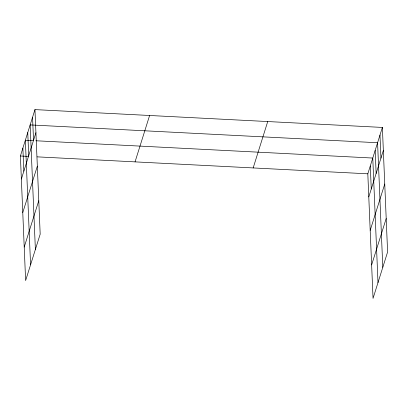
<?xml version="1.0" encoding="UTF-8"?>
<svg xmlns="http://www.w3.org/2000/svg" width="408" height="408" viewBox="0 0 408 408"><rect width="100%" height="100%" fill="white"/><g stroke="black" fill="none" stroke-linecap="round" stroke-linejoin="round"><path stroke-width="0.61" d="M34.96 109.604L40.183 234.182L25.622 280.566L20.4 155.989L34.96 109.604L382.378 127.434L387.6 252.011L373.04 298.396L367.817 173.818L382.378 127.434M21.369 179.066L35.93 132.682M22.771 212.563L37.332 166.178M24.22 247.075L38.775 200.685M135.048 161.874L149.609 115.489M253.169 167.933L267.73 121.548M368.786 196.896L383.347 150.511M370.189 230.393L384.749 184.003M371.637 264.899L386.197 218.515M33.405 140.632L25.352 140.219L30.569 264.797M35.884 140.76L372.769 158.049L377.992 282.622M20.4 155.989L28.458 156.407M37.133 156.851L367.817 173.818M379.976 135.084L380.945 158.161M382.796 267.317L377.573 142.739L30.156 124.914L35.379 249.487M375.171 150.394L376.14 173.471M370.296 165.934L371.26 189.011M32.558 117.259L33.527 140.337M27.754 132.564L28.718 155.642M22.873 148.104L23.843 171.181"/></g></svg>
